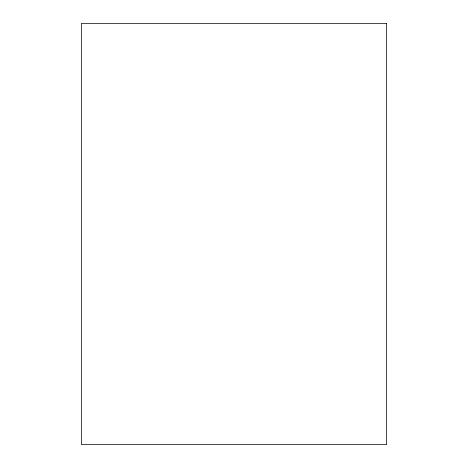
<?xml version="1.0" encoding="UTF-8"?>
<svg xmlns="http://www.w3.org/2000/svg" width="468" height="468" viewBox="0 0 468 468"><rect width="100%" height="100%" fill="white"/><g stroke="black" fill="none" stroke-linecap="round" stroke-linejoin="round"><path stroke-width="0.7" d="M386.609 23.4L81.391 23.4L81.391 444.6L386.609 444.6L386.609 23.4"/></g></svg>
